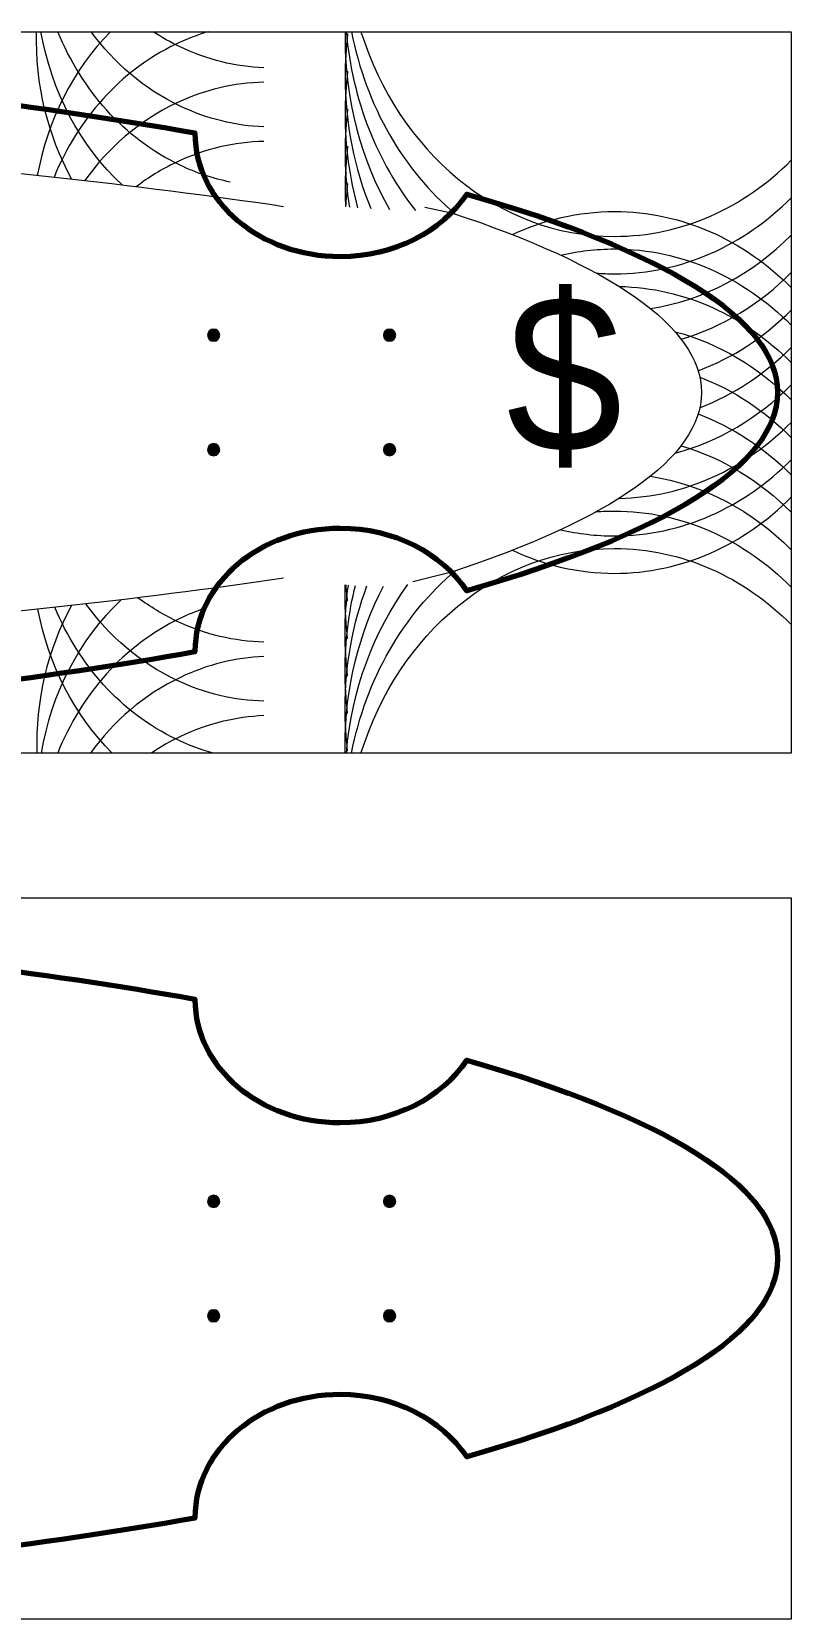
# Model space of a CAD drawing. Header units: inches. Extents: x 0 to 48, y -19.6 to 10.
# Drawn here: x 37.47 to 48, y -12.01 to 10 of the extents above; entities that cross this region are included whole.
import ezdxf

# ---------------------------------------------------------------- set-up
doc = ezdxf.new("R2010")
doc.units = ezdxf.units.IN
doc.header["$MEASUREMENT"] = 0
doc.layers.add('Layer 1', color=7, linetype='Continuous')

msp = doc.modelspace()

# ---------------------------------------------------------------- hatches: boundary and pattern name
at = {"layer": 'Layer 1', "true_color": 0xe6e7e8}
h = msp.add_hatch(color=254, dxfattribs=at)
edge = h.paths.add_edge_path()
edge.add_spline(control_points=[(40.074, 5.794), (40.074, 5.747), (40.036, 5.709), (39.99, 5.709), (39.943, 5.709), (39.905, 5.747), (39.905, 5.794), (39.905, 5.84), (39.943, 5.878), (39.99, 5.878), (40.036, 5.878), (40.074, 5.84), (40.074, 5.794)], knot_values=[0, 0, 0, 0, 1, 1, 1, 2, 2, 2, 3, 3, 3, 4, 4, 4, 4], degree=3, periodic=1)
h = msp.add_hatch(color=254, dxfattribs=at)
edge = h.paths.add_edge_path()
edge.add_spline(control_points=[(42.514, 5.794), (42.514, 5.747), (42.476, 5.709), (42.43, 5.709), (42.383, 5.709), (42.345, 5.747), (42.345, 5.794), (42.345, 5.84), (42.383, 5.878), (42.43, 5.878), (42.476, 5.878), (42.514, 5.84), (42.514, 5.794)], knot_values=[0, 0, 0, 0, 1, 1, 1, 2, 2, 2, 3, 3, 3, 4, 4, 4, 4], degree=3, periodic=1)
h = msp.add_hatch(color=254, dxfattribs=at)
edge = h.paths.add_edge_path()
edge.add_spline(control_points=[(40.074, 4.206), (40.074, 4.16), (40.036, 4.122), (39.99, 4.122), (39.943, 4.122), (39.905, 4.16), (39.905, 4.206), (39.905, 4.253), (39.943, 4.291), (39.99, 4.291), (40.036, 4.291), (40.074, 4.253), (40.074, 4.206)], knot_values=[0, 0, 0, 0, 1, 1, 1, 2, 2, 2, 3, 3, 3, 4, 4, 4, 4], degree=3, periodic=1)
h = msp.add_hatch(color=254, dxfattribs=at)
edge = h.paths.add_edge_path()
edge.add_spline(control_points=[(42.514, 4.206), (42.514, 4.16), (42.476, 4.122), (42.43, 4.122), (42.383, 4.122), (42.345, 4.16), (42.345, 4.206), (42.345, 4.253), (42.383, 4.291), (42.43, 4.291), (42.476, 4.291), (42.514, 4.253), (42.514, 4.206)], knot_values=[0, 0, 0, 0, 1, 1, 1, 2, 2, 2, 3, 3, 3, 4, 4, 4, 4], degree=3, periodic=1)
h = msp.add_hatch(color=254, dxfattribs=at)
edge = h.paths.add_edge_path()
edge.add_spline(control_points=[(40.074, -6.214), (40.074, -6.26), (40.036, -6.298), (39.99, -6.298), (39.943, -6.298), (39.905, -6.26), (39.905, -6.214), (39.905, -6.167), (39.943, -6.129), (39.99, -6.129), (40.036, -6.129), (40.074, -6.167), (40.074, -6.214)], knot_values=[0, 0, 0, 0, 1, 1, 1, 2, 2, 2, 3, 3, 3, 4, 4, 4, 4], degree=3, periodic=1)
h = msp.add_hatch(color=254, dxfattribs=at)
edge = h.paths.add_edge_path()
edge.add_spline(control_points=[(42.514, -6.214), (42.514, -6.26), (42.476, -6.298), (42.43, -6.298), (42.383, -6.298), (42.345, -6.26), (42.345, -6.214), (42.345, -6.167), (42.383, -6.129), (42.43, -6.129), (42.476, -6.129), (42.514, -6.167), (42.514, -6.214)], knot_values=[0, 0, 0, 0, 1, 1, 1, 2, 2, 2, 3, 3, 3, 4, 4, 4, 4], degree=3, periodic=1)
h = msp.add_hatch(color=254, dxfattribs=at)
edge = h.paths.add_edge_path()
edge.add_spline(control_points=[(40.074, -7.801), (40.074, -7.848), (40.036, -7.886), (39.99, -7.886), (39.943, -7.886), (39.905, -7.848), (39.905, -7.801), (39.905, -7.754), (39.943, -7.716), (39.99, -7.716), (40.036, -7.716), (40.074, -7.754), (40.074, -7.801)], knot_values=[0, 0, 0, 0, 1, 1, 1, 2, 2, 2, 3, 3, 3, 4, 4, 4, 4], degree=3, periodic=1)
h = msp.add_hatch(color=254, dxfattribs=at)
edge = h.paths.add_edge_path()
edge.add_spline(control_points=[(42.514, -7.801), (42.514, -7.848), (42.476, -7.886), (42.43, -7.886), (42.383, -7.886), (42.345, -7.848), (42.345, -7.801), (42.345, -7.754), (42.383, -7.716), (42.43, -7.716), (42.476, -7.716), (42.514, -7.754), (42.514, -7.801)], knot_values=[0, 0, 0, 0, 1, 1, 1, 2, 2, 2, 3, 3, 3, 4, 4, 4, 4], degree=3, periodic=1)

# ---------------------------------------------------------------- linework, layer by layer
at = {"layer": 'Layer 1', "lineweight": 0}
for points in [[(48, 10), (48, 0), (0, 0), (0, 10), (48, 10)], [(48, -2.007), (48, -12.007), (0, -12.007), (0, -2.007), (48, -2.007)]]:
    msp.add_lwpolyline(points, dxfattribs=at)
at = {"layer": 'Layer 1', "color": 250, "lineweight": 18, "true_color": 0x231f20}
for points in [[(48, 10), (48, 0), (0, 0), (0, 10), (48, 10)], [(48, -2.007), (48, -12.007), (0, -12.007), (0, -2.007), (48, -2.007)]]:
    msp.add_lwpolyline(points, dxfattribs=at)
for points in [[(38.024, 7.953), (37.689, 8.562), (37.515, 9.274), (37.534, 10)], [(38.56, 10), (38.036, 9.471), (37.684, 8.767), (37.544, 8.006)], [(38.725, 7.873), (38.134, 8.418), (37.74, 9.176), (37.595, 10)], [(41.83, 10), (41.91, 9.049), (42.26, 8.188), (42.791, 7.521)], [(41.902, 10), (42.102, 8.969), (42.624, 8.078), (43.341, 7.473)], [(41.848, 7.895), (41.835, 7.788), (41.826, 7.68), (41.82, 7.572)], [(46.047, 6.163), (46.789, 6.277), (47.462, 6.642), (48, 7.18)], [(46.472, 5.739), (47.046, 5.907), (47.567, 6.227), (48, 6.661)], [(45.614, 6.469), (46.527, 6.451), (47.359, 6.056), (48, 5.415)], [(46.708, 5.299), (47.189, 5.479), (47.627, 5.769), (48, 6.142)], [(46.387, 5.842), (46.995, 5.682), (47.546, 5.351), (48, 4.896)], [(46.731, 4.788), (47.203, 4.969), (47.633, 5.256), (48, 5.623)], [(46.387, 4.158), (46.995, 4.318), (47.546, 4.649), (48, 5.104)], [(46.731, 5.212), (47.203, 5.031), (47.633, 4.744), (48, 4.377)], [(46.708, 4.701), (47.189, 4.521), (47.627, 4.231), (48, 3.858)], [(45.614, 3.531), (46.527, 3.549), (47.359, 3.944), (48, 4.585)], [(46.472, 4.261), (47.046, 4.093), (47.567, 3.773), (48, 3.339)], [(46.047, 3.837), (46.789, 3.723), (47.462, 3.358), (48, 2.82)], [(41.902, 0), (42.102, 1.031), (42.624, 1.922), (43.341, 2.527)], [(41.848, 2.105), (41.839, 2.18), (41.831, 2.255), (41.826, 2.331)], [(41.83, 0), (41.904, 0.885), (42.213, 1.691), (42.683, 2.336)], [(38.018, 2.046), (37.687, 1.437), (37.517, 0.725), (37.539, 0)], [(38.584, 0), (38.054, 0.527), (37.696, 1.231), (37.553, 1.995)], [(38.706, 2.125), (38.124, 1.577), (37.737, 0.821), (37.596, 0)]]:
    msp.add_open_spline(points, degree=3, dxfattribs=at)
for points, knots in [([(39.914, 10), (39.764, 9.956), (39.616, 9.899), (39.469, 9.829), (38.688, 9.457), (38.104, 8.784), (37.776, 7.981)], [0, 0, 0, 0, 1, 1, 1, 2, 2, 2, 2]), ([(40.217, 7.917), (39.983, 7.965), (39.751, 8.042), (39.524, 8.15), (38.743, 8.522), (38.158, 9.196), (37.83, 10)], [0, 0, 0, 0, 1, 1, 1, 2, 2, 2, 2]), ([(40.686, 8.681), (40.297, 8.695), (39.904, 8.789), (39.524, 8.97), (39.028, 9.206), (38.611, 9.564), (38.289, 10)], [0, 0, 0, 0, 1, 1, 1, 2, 2, 2, 2]), ([(40.686, 9.501), (40.297, 9.516), (39.904, 9.609), (39.524, 9.79), (39.394, 9.852), (39.27, 9.922), (39.151, 10)], [0, 0, 0, 0, 1, 1, 1, 2, 2, 2, 2]), ([(41.813, 10), (41.813, 9.966), (41.812, 9.933), (41.812, 9.899), (41.812, 9.027), (42.039, 8.215), (42.428, 7.537)], [0, 0, 0, 0, 1, 1, 1, 2, 2, 2, 2]), ([(41.848, 9.971), (41.824, 9.775), (41.812, 9.578), (41.812, 9.38), (41.812, 8.726), (41.94, 8.105), (42.168, 7.55)], [0, 0, 0, 0, 1, 1, 1, 2, 2, 2, 2]), ([(42.033, 10), (42.552, 8.346), (43.93, 7.163), (45.548, 7.163), (46.486, 7.163), (47.344, 7.561), (48, 8.218)], [0, 0, 0, 0, 1, 1, 1, 2, 2, 2, 2]), ([(40.959, 7.575), (36.91, 8.175), (31.858, 8.565), (26.322, 8.651), (25.672, 9.17), (24.869, 9.476), (24, 9.476), (23.131, 9.476), (22.328, 9.17), (21.678, 8.651), (16.142, 8.565), (11.09, 8.175), (7.041, 7.575)], [0, 0, 0, 0, 1, 1, 1, 2, 2, 2, 3, 3, 3, 4, 4, 4, 4]), ([(40.686, 9.3), (40.279, 9.292), (39.867, 9.199), (39.469, 9.009), (38.956, 8.765), (38.527, 8.39), (38.201, 7.934)], [0, 0, 0, 0, 1, 1, 1, 2, 2, 2, 2]), ([(41.848, 9.452), (41.824, 9.256), (41.812, 9.059), (41.812, 8.861), (41.812, 8.408), (41.874, 7.971), (41.987, 7.56)], [0, 0, 0, 0, 1, 1, 1, 2, 2, 2, 2]), ([(41.848, 8.933), (41.824, 8.737), (41.812, 8.54), (41.812, 8.342), (41.812, 8.078), (41.833, 7.819), (41.873, 7.568)], [0, 0, 0, 0, 1, 1, 1, 2, 2, 2, 2]), ([(40.686, 8.48), (40.279, 8.472), (39.867, 8.378), (39.469, 8.189), (39.271, 8.095), (39.085, 7.981), (38.913, 7.85)], [0, 0, 0, 0, 1, 1, 1, 2, 2, 2, 2]), ([(41.848, 8.414), (41.824, 8.218), (41.812, 8.021), (41.812, 7.823), (41.812, 7.739), (41.815, 7.655), (41.819, 7.572)], [0, 0, 0, 0, 1, 1, 1, 2, 2, 2, 2]), ([(42.92, 7.567), (42.92, 7.567), (43.287, 7.491), (43.287, 7.491), (45.486, 6.765), (46.754, 5.913), (46.754, 5), (46.754, 4.087), (45.486, 3.235), (43.287, 2.509), (43.287, 2.509), (42.752, 2.372), (42.752, 2.372)], [0, 0, 0, 0, 1, 1, 1, 2, 2, 2, 3, 3, 3, 4, 4, 4, 4]), ([(44.132, 7.188), (44.569, 7.394), (45.047, 7.508), (45.548, 7.508), (46.486, 7.508), (47.344, 7.11), (48, 6.453)], [0, 0, 0, 0, 1, 1, 1, 2, 2, 2, 2]), ([(45.297, 6.654), (45.38, 6.648), (45.464, 6.644), (45.548, 6.644), (46.486, 6.644), (47.344, 7.042), (48, 7.699)], [0, 0, 0, 0, 1, 1, 1, 2, 2, 2, 2]), ([(44.802, 6.903), (45.043, 6.959), (45.292, 6.989), (45.548, 6.989), (46.486, 6.989), (47.344, 6.591), (48, 5.934)], [0, 0, 0, 0, 1, 1, 1, 2, 2, 2, 2]), ([(40.074, 5.794), (40.074, 5.747), (40.036, 5.709), (39.99, 5.709), (39.943, 5.709), (39.905, 5.747), (39.905, 5.794), (39.905, 5.84), (39.943, 5.878), (39.99, 5.878), (40.036, 5.878), (40.074, 5.84), (40.074, 5.794)], [0, 0, 0, 0, 1, 1, 1, 2, 2, 2, 3, 3, 3, 4, 4, 4, 4]), ([(42.514, 5.794), (42.514, 5.747), (42.476, 5.709), (42.43, 5.709), (42.383, 5.709), (42.345, 5.747), (42.345, 5.794), (42.345, 5.84), (42.383, 5.878), (42.43, 5.878), (42.476, 5.878), (42.514, 5.84), (42.514, 5.794)], [0, 0, 0, 0, 1, 1, 1, 2, 2, 2, 3, 3, 3, 4, 4, 4, 4]), ([(40.074, 4.206), (40.074, 4.16), (40.036, 4.122), (39.99, 4.122), (39.943, 4.122), (39.905, 4.16), (39.905, 4.206), (39.905, 4.253), (39.943, 4.291), (39.99, 4.291), (40.036, 4.291), (40.074, 4.253), (40.074, 4.206)], [0, 0, 0, 0, 1, 1, 1, 2, 2, 2, 3, 3, 3, 4, 4, 4, 4]), ([(42.514, 4.206), (42.514, 4.16), (42.476, 4.122), (42.43, 4.122), (42.383, 4.122), (42.345, 4.16), (42.345, 4.206), (42.345, 4.253), (42.383, 4.291), (42.43, 4.291), (42.476, 4.291), (42.514, 4.253), (42.514, 4.206)], [0, 0, 0, 0, 1, 1, 1, 2, 2, 2, 3, 3, 3, 4, 4, 4, 4]), ([(44.802, 3.097), (45.043, 3.041), (45.292, 3.011), (45.548, 3.011), (46.486, 3.011), (47.344, 3.409), (48, 4.066)], [0, 0, 0, 0, 1, 1, 1, 2, 2, 2, 2]), ([(44.132, 2.812), (44.569, 2.606), (45.047, 2.492), (45.548, 2.492), (46.486, 2.492), (47.344, 2.89), (48, 3.547)], [0, 0, 0, 0, 1, 1, 1, 2, 2, 2, 2]), ([(45.297, 3.346), (45.38, 3.352), (45.464, 3.356), (45.548, 3.356), (46.486, 3.356), (47.344, 2.958), (48, 2.301)], [0, 0, 0, 0, 1, 1, 1, 2, 2, 2, 2]), ([(42.033, 0), (42.552, 1.654), (43.93, 2.837), (45.548, 2.837), (46.486, 2.837), (47.344, 2.439), (48, 1.782)], [0, 0, 0, 0, 1, 1, 1, 2, 2, 2, 2]), ([(40.959, 2.425), (36.929, 1.827), (31.904, 1.438), (26.398, 1.35), (26.398, 1.35), (26.374, 1.332), (26.374, 1.332), (26.374, 1.332), (26.469, 1.299), (26.469, 1.299), (26.469, 1.299), (26.521, 1.282), (26.521, 1.282), (26.521, 1.282), (26.519, 1.282), (26.519, 1.282), (26.519, 1.282), (26.856, 1.163), (26.856, 1.163), (26.856, 1.163), (25.926, 0.972), (25.926, 0.972), (25.926, 0.972), (25.116, 0.819), (25.116, 0.819), (25.116, 0.819), (23.898, 0.704), (23.898, 0.704), (23.898, 0.704), (23.129, 0.759), (23.129, 0.759), (23.129, 0.759), (21.101, 1.125), (21.101, 1.125), (21.101, 1.125), (21.607, 1.322), (21.607, 1.322), (21.607, 1.322), (21.576, 1.35), (21.576, 1.35), (16.08, 1.439), (11.065, 1.828), (7.041, 2.425)], [0, 0, 0, 0, 1, 1, 1, 2, 2, 2, 3, 3, 3, 4, 4, 4, 5, 5, 5, 6, 6, 6, 7, 7, 7, 8, 8, 8, 9, 9, 9, 10, 10, 10, 11, 11, 11, 12, 12, 12, 13, 13, 13, 14, 14, 14, 14]), ([(41.848, 1.586), (41.824, 1.782), (41.812, 1.979), (41.812, 2.177), (41.812, 2.228), (41.813, 2.28), (41.815, 2.331)], [0, 0, 0, 0, 1, 1, 1, 2, 2, 2, 2]), ([(41.848, 1.067), (41.824, 1.263), (41.812, 1.46), (41.812, 1.658), (41.812, 1.886), (41.828, 2.11), (41.858, 2.329)], [0, 0, 0, 0, 1, 1, 1, 2, 2, 2, 2]), ([(41.848, 0.548), (41.824, 0.744), (41.812, 0.941), (41.812, 1.139), (41.812, 1.549), (41.863, 1.947), (41.956, 2.323)], [0, 0, 0, 0, 1, 1, 1, 2, 2, 2, 2]), ([(41.848, 0.029), (41.824, 0.225), (41.812, 0.422), (41.812, 0.62), (41.812, 1.222), (41.921, 1.796), (42.116, 2.317)], [0, 0, 0, 0, 1, 1, 1, 2, 2, 2, 2]), ([(41.813, 0), (41.813, 0.034), (41.812, 0.067), (41.812, 0.101), (41.812, 0.911), (42.008, 1.669), (42.347, 2.316)], [0, 0, 0, 0, 1, 1, 1, 2, 2, 2, 2]), ([(39.989, 0), (39.816, 0.047), (39.644, 0.11), (39.474, 0.191), (38.699, 0.56), (38.118, 1.226), (37.788, 2.021)], [0, 0, 0, 0, 1, 1, 1, 2, 2, 2, 2]), ([(39.855, 2.003), (39.746, 1.965), (39.637, 1.921), (39.529, 1.87), (38.742, 1.495), (38.153, 0.813), (37.827, 0)], [0, 0, 0, 0, 1, 1, 1, 2, 2, 2, 2]), ([(40.686, 0.72), (40.281, 0.728), (39.87, 0.822), (39.474, 1.011), (38.968, 1.252), (38.544, 1.62), (38.219, 2.068)], [0, 0, 0, 0, 1, 1, 1, 2, 2, 2, 2]), ([(40.686, 1.54), (40.281, 1.548), (39.87, 1.642), (39.474, 1.831), (39.284, 1.921), (39.106, 2.03), (38.94, 2.153)], [0, 0, 0, 0, 1, 1, 1, 2, 2, 2, 2]), ([(40.686, 1.339), (40.299, 1.324), (39.907, 1.23), (39.529, 1.05), (39.026, 0.81), (38.604, 0.445), (38.28, 0)], [0, 0, 0, 0, 1, 1, 1, 2, 2, 2, 2]), ([(40.686, 0.519), (40.299, 0.503), (39.907, 0.41), (39.529, 0.23), (39.388, 0.163), (39.254, 0.086), (39.126, 0)], [0, 0, 0, 0, 1, 1, 1, 2, 2, 2, 2]), ([(40.074, -6.214), (40.074, -6.26), (40.036, -6.298), (39.99, -6.298), (39.943, -6.298), (39.905, -6.26), (39.905, -6.214), (39.905, -6.167), (39.943, -6.129), (39.99, -6.129), (40.036, -6.129), (40.074, -6.167), (40.074, -6.214)], [0, 0, 0, 0, 1, 1, 1, 2, 2, 2, 3, 3, 3, 4, 4, 4, 4]), ([(42.514, -6.214), (42.514, -6.26), (42.476, -6.298), (42.43, -6.298), (42.383, -6.298), (42.345, -6.26), (42.345, -6.214), (42.345, -6.167), (42.383, -6.129), (42.43, -6.129), (42.476, -6.129), (42.514, -6.167), (42.514, -6.214)], [0, 0, 0, 0, 1, 1, 1, 2, 2, 2, 3, 3, 3, 4, 4, 4, 4]), ([(40.074, -7.801), (40.074, -7.848), (40.036, -7.886), (39.99, -7.886), (39.943, -7.886), (39.905, -7.848), (39.905, -7.801), (39.905, -7.754), (39.943, -7.716), (39.99, -7.716), (40.036, -7.716), (40.074, -7.754), (40.074, -7.801)], [0, 0, 0, 0, 1, 1, 1, 2, 2, 2, 3, 3, 3, 4, 4, 4, 4]), ([(42.514, -7.801), (42.514, -7.848), (42.476, -7.886), (42.43, -7.886), (42.383, -7.886), (42.345, -7.848), (42.345, -7.801), (42.345, -7.754), (42.383, -7.716), (42.43, -7.716), (42.476, -7.716), (42.514, -7.754), (42.514, -7.801)], [0, 0, 0, 0, 1, 1, 1, 2, 2, 2, 3, 3, 3, 4, 4, 4, 4])]:
    msp.add_open_spline(points, degree=3, knots=knots, dxfattribs=at)
at = {"layer": 'Layer 1', "lineweight": 0}
for points, knots in [([(24, 0.207), (30.03, 0.207), (35.536, 0.658), (39.731, 1.402), (39.731, 1.406), (39.731, 1.409), (39.731, 1.412), (39.731, 2.353), (40.633, 3.115), (41.746, 3.115), (42.498, 3.115), (43.154, 2.766), (43.501, 2.25), (46.214, 3.028), (47.809, 3.977), (47.809, 5), (47.809, 6.023), (46.214, 6.972), (43.501, 7.75), (43.154, 7.234), (42.498, 6.885), (41.746, 6.885), (40.633, 6.885), (39.731, 7.647), (39.731, 8.588), (39.731, 8.591), (39.731, 8.594), (39.731, 8.598), (35.536, 9.342), (30.03, 9.793), (24, 9.793), (17.97, 9.793), (12.464, 9.342), (8.269, 8.598), (8.269, 8.594), (8.269, 8.591), (8.269, 8.588), (8.269, 7.647), (7.367, 6.885), (6.254, 6.885), (5.502, 6.885), (4.846, 7.234), (4.499, 7.75), (1.785, 6.972), (0.192, 6.023), (0.192, 5), (0.192, 3.977), (1.785, 3.028), (4.499, 2.25), (4.846, 2.766), (5.502, 3.115), (6.254, 3.115), (7.367, 3.115), (8.269, 2.353), (8.269, 1.412), (8.269, 1.409), (8.269, 1.406), (8.269, 1.402), (12.464, 0.658), (17.97, 0.207), (24, 0.207)], [0, 0, 0, 0, 1, 1, 1, 2, 2, 2, 3, 3, 3, 4, 4, 4, 5, 5, 5, 6, 6, 6, 7, 7, 7, 8, 8, 8, 9, 9, 9, 10, 10, 10, 11, 11, 11, 12, 12, 12, 13, 13, 13, 14, 14, 14, 15, 15, 15, 16, 16, 16, 17, 17, 17, 18, 18, 18, 19, 19, 19, 20, 20, 20, 20]), ([(40.074, 5.794), (40.074, 5.747), (40.036, 5.709), (39.99, 5.709), (39.943, 5.709), (39.905, 5.747), (39.905, 5.794), (39.905, 5.84), (39.943, 5.878), (39.99, 5.878), (40.036, 5.878), (40.074, 5.84), (40.074, 5.794)], [0, 0, 0, 0, 1, 1, 1, 2, 2, 2, 3, 3, 3, 4, 4, 4, 4]), ([(42.514, 5.794), (42.514, 5.747), (42.476, 5.709), (42.43, 5.709), (42.383, 5.709), (42.345, 5.747), (42.345, 5.794), (42.345, 5.84), (42.383, 5.878), (42.43, 5.878), (42.476, 5.878), (42.514, 5.84), (42.514, 5.794)], [0, 0, 0, 0, 1, 1, 1, 2, 2, 2, 3, 3, 3, 4, 4, 4, 4]), ([(40.074, 4.206), (40.074, 4.16), (40.036, 4.122), (39.99, 4.122), (39.943, 4.122), (39.905, 4.16), (39.905, 4.206), (39.905, 4.253), (39.943, 4.291), (39.99, 4.291), (40.036, 4.291), (40.074, 4.253), (40.074, 4.206)], [0, 0, 0, 0, 1, 1, 1, 2, 2, 2, 3, 3, 3, 4, 4, 4, 4]), ([(42.514, 4.206), (42.514, 4.16), (42.476, 4.122), (42.43, 4.122), (42.383, 4.122), (42.345, 4.16), (42.345, 4.206), (42.345, 4.253), (42.383, 4.291), (42.43, 4.291), (42.476, 4.291), (42.514, 4.253), (42.514, 4.206)], [0, 0, 0, 0, 1, 1, 1, 2, 2, 2, 3, 3, 3, 4, 4, 4, 4]), ([(24, -11.8), (30.03, -11.8), (35.536, -11.349), (39.731, -10.605), (39.731, -10.601), (39.731, -10.598), (39.731, -10.595), (39.731, -9.655), (40.633, -8.892), (41.746, -8.892), (42.498, -8.892), (43.154, -9.241), (43.501, -9.757), (46.214, -8.979), (47.809, -8.031), (47.809, -7.007), (47.809, -5.984), (46.214, -5.036), (43.501, -4.257), (43.154, -4.773), (42.498, -5.122), (41.746, -5.122), (40.633, -5.122), (39.731, -4.36), (39.731, -3.42), (39.731, -3.416), (39.731, -3.413), (39.731, -3.41), (35.536, -2.666), (30.03, -2.214), (24, -2.214), (17.97, -2.214), (12.464, -2.666), (8.269, -3.41), (8.269, -3.413), (8.269, -3.416), (8.269, -3.42), (8.269, -4.36), (7.367, -5.122), (6.254, -5.122), (5.502, -5.122), (4.846, -4.773), (4.499, -4.257), (1.785, -5.036), (0.192, -5.984), (0.192, -7.007), (0.192, -8.031), (1.785, -8.979), (4.499, -9.757), (4.846, -9.241), (5.502, -8.892), (6.254, -8.892), (7.367, -8.892), (8.269, -9.655), (8.269, -10.595), (8.269, -10.598), (8.269, -10.601), (8.269, -10.605), (12.464, -11.349), (17.97, -11.8), (24, -11.8)], [0, 0, 0, 0, 1, 1, 1, 2, 2, 2, 3, 3, 3, 4, 4, 4, 5, 5, 5, 6, 6, 6, 7, 7, 7, 8, 8, 8, 9, 9, 9, 10, 10, 10, 11, 11, 11, 12, 12, 12, 13, 13, 13, 14, 14, 14, 15, 15, 15, 16, 16, 16, 17, 17, 17, 18, 18, 18, 19, 19, 19, 20, 20, 20, 20]), ([(40.074, -6.214), (40.074, -6.26), (40.036, -6.298), (39.99, -6.298), (39.943, -6.298), (39.905, -6.26), (39.905, -6.214), (39.905, -6.167), (39.943, -6.129), (39.99, -6.129), (40.036, -6.129), (40.074, -6.167), (40.074, -6.214)], [0, 0, 0, 0, 1, 1, 1, 2, 2, 2, 3, 3, 3, 4, 4, 4, 4]), ([(42.514, -6.214), (42.514, -6.26), (42.476, -6.298), (42.43, -6.298), (42.383, -6.298), (42.345, -6.26), (42.345, -6.214), (42.345, -6.167), (42.383, -6.129), (42.43, -6.129), (42.476, -6.129), (42.514, -6.167), (42.514, -6.214)], [0, 0, 0, 0, 1, 1, 1, 2, 2, 2, 3, 3, 3, 4, 4, 4, 4]), ([(40.074, -7.801), (40.074, -7.848), (40.036, -7.886), (39.99, -7.886), (39.943, -7.886), (39.905, -7.848), (39.905, -7.801), (39.905, -7.754), (39.943, -7.716), (39.99, -7.716), (40.036, -7.716), (40.074, -7.754), (40.074, -7.801)], [0, 0, 0, 0, 1, 1, 1, 2, 2, 2, 3, 3, 3, 4, 4, 4, 4]), ([(42.514, -7.801), (42.514, -7.848), (42.476, -7.886), (42.43, -7.886), (42.383, -7.886), (42.345, -7.848), (42.345, -7.801), (42.345, -7.754), (42.383, -7.716), (42.43, -7.716), (42.476, -7.716), (42.514, -7.754), (42.514, -7.801)], [0, 0, 0, 0, 1, 1, 1, 2, 2, 2, 3, 3, 3, 4, 4, 4, 4])]:
    msp.add_open_spline(points, degree=3, knots=knots, dxfattribs=at)
at = {"layer": 'Layer 1', "color": 177, "lineweight": 70, "true_color": 0x2e3092}
for points in [[(24, 0.207), (30.03, 0.207), (35.536, 0.658), (39.731, 1.402), (39.731, 1.406), (39.731, 1.409), (39.731, 1.412), (39.731, 2.353), (40.633, 3.115), (41.746, 3.115), (42.498, 3.115), (43.154, 2.766), (43.501, 2.25), (46.214, 3.028), (47.809, 3.977), (47.809, 5), (47.809, 6.023), (46.214, 6.972), (43.501, 7.75), (43.154, 7.234), (42.498, 6.885), (41.746, 6.885), (40.633, 6.885), (39.731, 7.647), (39.731, 8.588), (39.731, 8.591), (39.731, 8.594), (39.731, 8.598), (35.536, 9.342), (30.03, 9.793), (24, 9.793), (17.97, 9.793), (12.464, 9.342), (8.269, 8.598), (8.269, 8.594), (8.269, 8.591), (8.269, 8.588), (8.269, 7.647), (7.367, 6.885), (6.254, 6.885), (5.502, 6.885), (4.846, 7.234), (4.499, 7.75), (1.785, 6.972), (0.192, 6.023), (0.192, 5), (0.192, 3.977), (1.785, 3.028), (4.499, 2.25), (4.846, 2.766), (5.502, 3.115), (6.254, 3.115), (7.367, 3.115), (8.269, 2.353), (8.269, 1.412), (8.269, 1.409), (8.269, 1.406), (8.269, 1.402), (12.464, 0.658), (17.97, 0.207), (24, 0.207)], [(24, -11.8), (30.03, -11.8), (35.536, -11.349), (39.731, -10.605), (39.731, -10.601), (39.731, -10.598), (39.731, -10.595), (39.731, -9.655), (40.633, -8.892), (41.746, -8.892), (42.498, -8.892), (43.154, -9.241), (43.501, -9.757), (46.214, -8.979), (47.809, -8.031), (47.809, -7.007), (47.809, -5.984), (46.214, -5.036), (43.501, -4.257), (43.154, -4.773), (42.498, -5.122), (41.746, -5.122), (40.633, -5.122), (39.731, -4.36), (39.731, -3.42), (39.731, -3.416), (39.731, -3.413), (39.731, -3.41), (35.536, -2.666), (30.03, -2.214), (24, -2.214), (17.97, -2.214), (12.464, -2.666), (8.269, -3.41), (8.269, -3.413), (8.269, -3.416), (8.269, -3.42), (8.269, -4.36), (7.367, -5.122), (6.254, -5.122), (5.502, -5.122), (4.846, -4.773), (4.499, -4.257), (1.785, -5.036), (0.192, -5.984), (0.192, -7.007), (0.192, -8.031), (1.785, -8.979), (4.499, -9.757), (4.846, -9.241), (5.502, -8.892), (6.254, -8.892), (7.367, -8.892), (8.269, -9.655), (8.269, -10.595), (8.269, -10.598), (8.269, -10.601), (8.269, -10.605), (12.464, -11.349), (17.97, -11.8), (24, -11.8)]]:
    msp.add_open_spline(points, degree=3, knots=[0, 0, 0, 0, 1, 1, 1, 2, 2, 2, 3, 3, 3, 4, 4, 4, 5, 5, 5, 6, 6, 6, 7, 7, 7, 8, 8, 8, 9, 9, 9, 10, 10, 10, 11, 11, 11, 12, 12, 12, 13, 13, 13, 14, 14, 14, 15, 15, 15, 16, 16, 16, 17, 17, 17, 18, 18, 18, 19, 19, 19, 20, 20, 20, 20], dxfattribs=at)

# ---------------------------------------------------------------- texts
at = {"layer": 'Layer 1', "color": 250, "true_color": 0x231f20, "insert": (44.05, 3.957), "char_height": 2.16196, "attachment_point": 7}
msp.add_mtext('\\fArmy|b0|i0|c0|p34;\\W1;$', dxfattribs=at)

doc.saveas('drawing.dxf')
